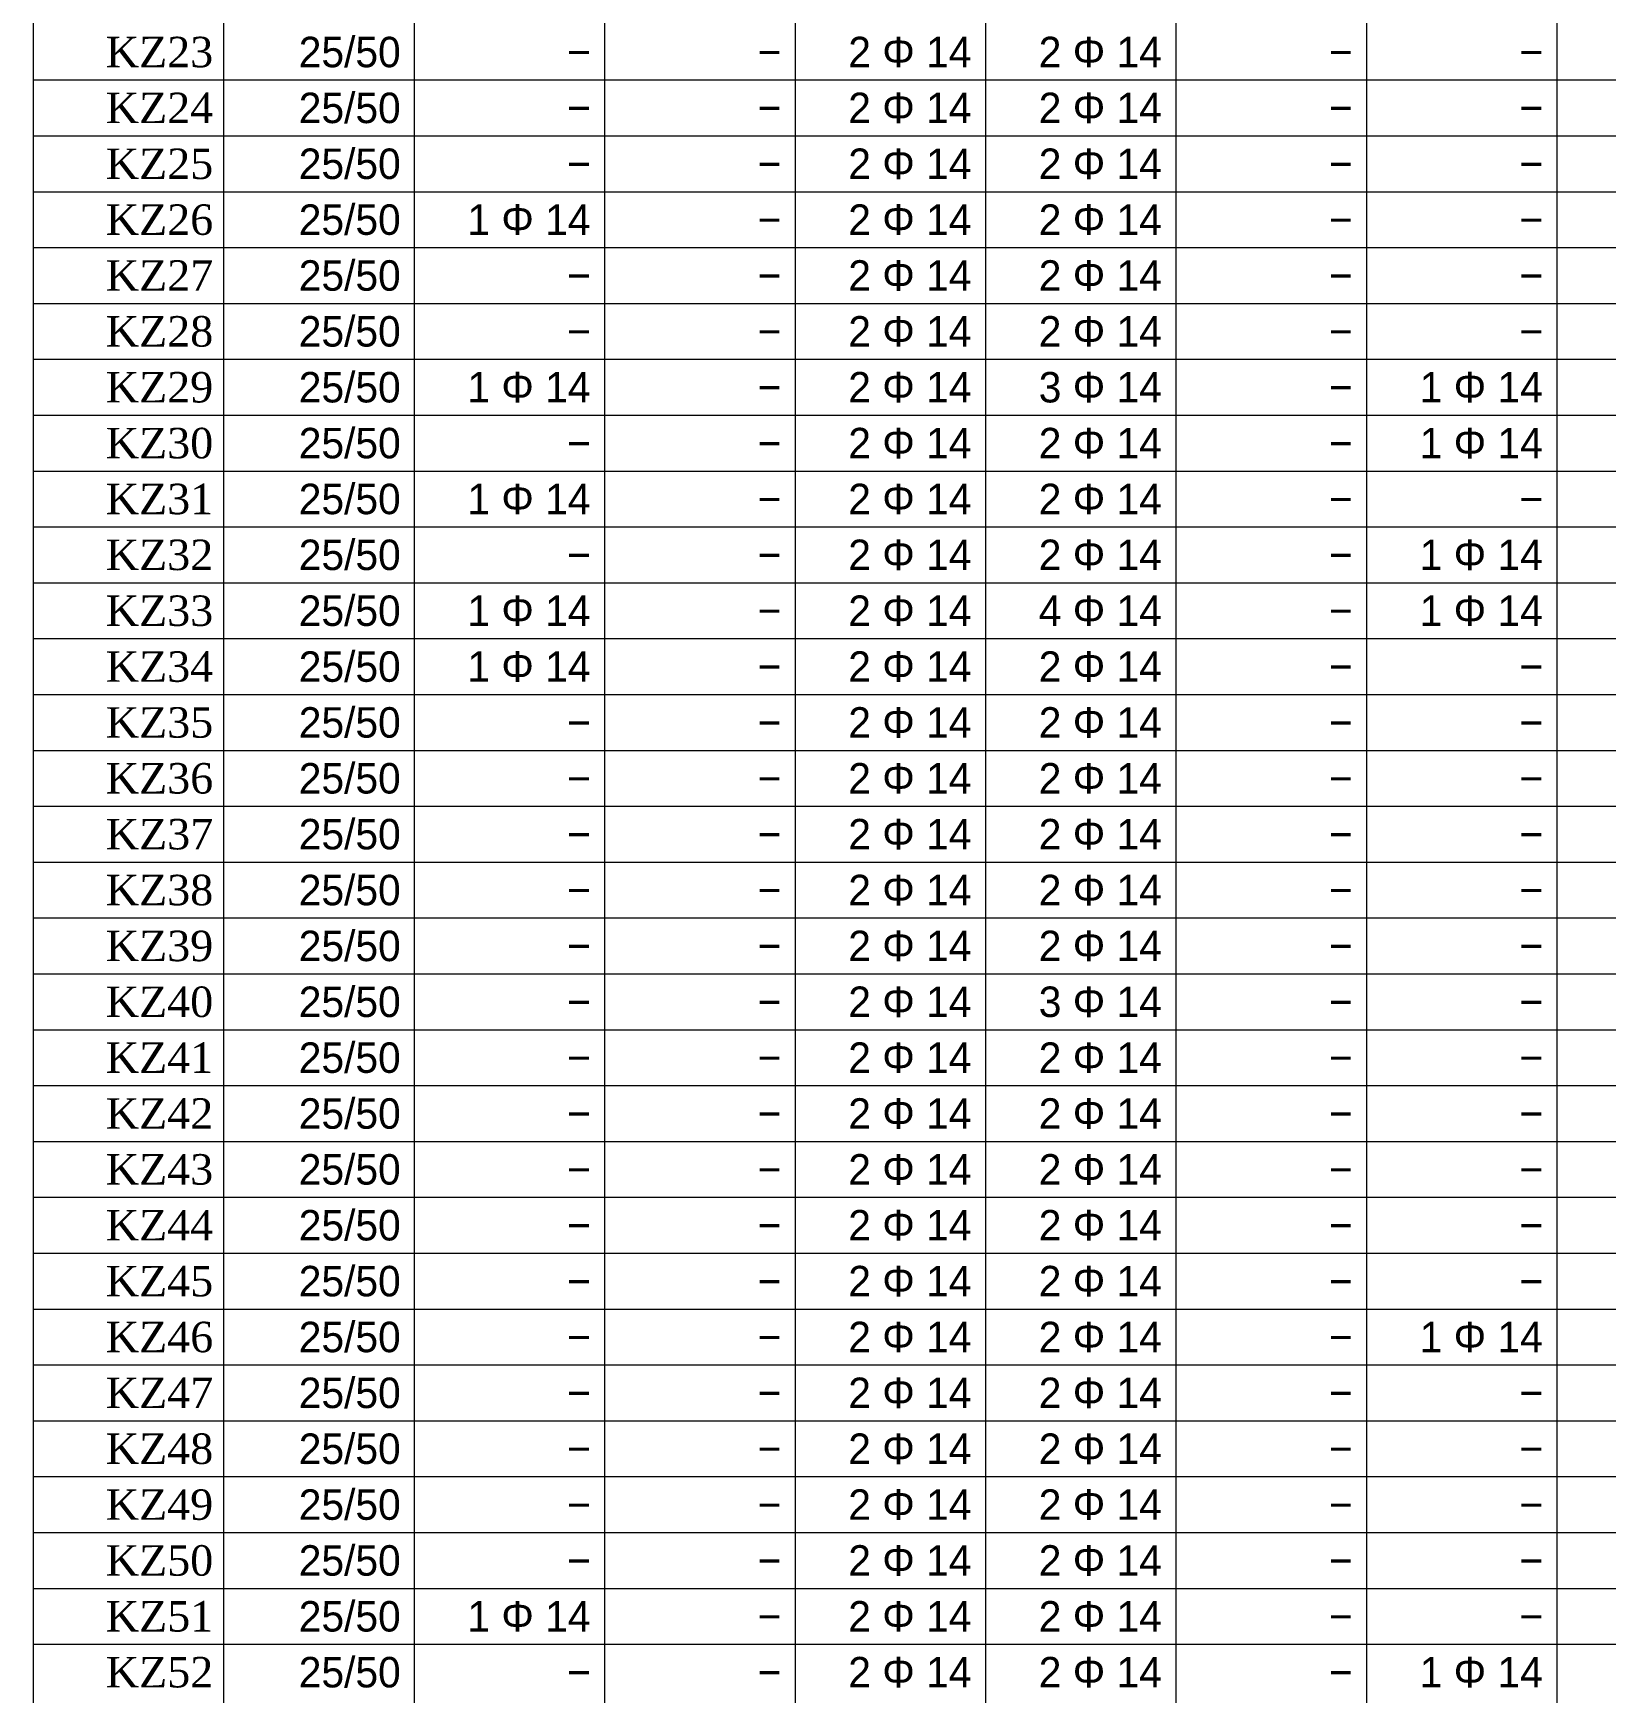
# Model space of a CAD drawing. Header units: millimetres. Extents: x 2232 to 85269, y -3593 to 5869.
# Drawn here: x 30474 to 31031, y -2782 to -2194 of the extents above; entities that cross this region are included whole.
import ezdxf

# ---------------------------------------------------------------- set-up
doc = ezdxf.new("R2010")
doc.units = ezdxf.units.MM
doc.layers.add('Donatı Metraj Tablosu', color=7, linetype='Continuous')
doc.layers.add('Standart', color=7, linetype='Continuous')
doc.styles.add('symbol_1_18', font='symbol.ttf', dxfattribs={"height": 0.2})
doc.styles.add('times new roman_1_18', font='times.ttf', dxfattribs={"height": 0.2})

# ---------------------------------------------------------------- blocks, each defined once
blk = doc.blocks.new('IDE212Entity7341')
at = {"layer": 'Donatı Metraj Tablosu', "color": 1, "linetype": 'Continuous', "lineweight": 5}
for points in [[(28798, 774.4), (28798, 0)], [(28828, 774.4), (28828, 0)], [(28858, 774.4), (28858, 0)], [(28888, 774.4), (28888, 0)], [(28918, 774.4), (28918, 0)], [(28948, 774.4), (28948, 0)], [(28978, 774.4), (28978, 0)], [(29008, 774.4), (29008, 0)], [(29038, 774.4), (29038, 0)], [(28798, 563.2), (29138, 563.2)], [(28798, 554.4), (29138, 554.4)], [(28798, 545.6), (29138, 545.6)], [(28798, 536.8), (29138, 536.8)], [(28798, 528), (29138, 528)], [(28798, 519.2), (29138, 519.2)], [(28798, 510.4), (29138, 510.4)], [(28798, 501.6), (29138, 501.6)], [(28798, 492.8), (29138, 492.8)], [(28798, 484), (29138, 484)], [(28798, 475.2), (29138, 475.2)], [(28798, 466.4), (29138, 466.4)], [(28798, 457.6), (29138, 457.6)], [(28798, 448.8), (29138, 448.8)], [(28798, 440), (29138, 440)], [(28798, 431.2), (29138, 431.2)], [(28798, 422.4), (29138, 422.4)], [(28798, 413.6), (29138, 413.6)], [(28798, 404.8), (29138, 404.8)], [(28798, 396), (29138, 396)], [(28798, 387.2), (29138, 387.2)], [(28798, 378.4), (29138, 378.4)], [(28798, 369.6), (29138, 369.6)], [(28798, 360.8), (29138, 360.8)], [(28798, 352), (29138, 352)], [(28798, 343.2), (29138, 343.2)], [(28798, 334.4), (29138, 334.4)], [(28798, 325.6), (29138, 325.6)], [(28798, 316.8), (29138, 316.8)]]:
    blk.add_lwpolyline(points, dxfattribs=at)
for s, style, p in [('KZ23', 'times new roman_1_18', (28809.44, 565.2)), ('25/50', 'symbol_1_18', (28839.83, 565.2)), ('2 F 14', 'symbol_1_18', (28926.39, 565.2)), ('2 F 14', 'symbol_1_18', (28956.39, 565.2)), ('-', 'symbol_1_18', (28882.1, 565.2)), ('-', 'symbol_1_18', (28912.1, 565.2)), ('-', 'symbol_1_18', (29002.1, 565.2)), ('-', 'symbol_1_18', (29032.1, 565.2)), ('KZ24', 'times new roman_1_18', (28809.44, 556.4)), ('25/50', 'symbol_1_18', (28839.83, 556.4)), ('2 F 14', 'symbol_1_18', (28926.39, 556.4)), ('2 F 14', 'symbol_1_18', (28956.39, 556.4)), ('-', 'symbol_1_18', (28882.1, 556.4)), ('-', 'symbol_1_18', (28912.1, 556.4)), ('-', 'symbol_1_18', (29002.1, 556.4)), ('-', 'symbol_1_18', (29032.1, 556.4)), ('KZ25', 'times new roman_1_18', (28809.44, 547.6)), ('25/50', 'symbol_1_18', (28839.83, 547.6)), ('2 F 14', 'symbol_1_18', (28926.39, 547.6)), ('2 F 14', 'symbol_1_18', (28956.39, 547.6)), ('-', 'symbol_1_18', (28882.1, 547.6)), ('-', 'symbol_1_18', (28912.1, 547.6)), ('-', 'symbol_1_18', (29002.1, 547.6)), ('-', 'symbol_1_18', (29032.1, 547.6)), ('25/50', 'symbol_1_18', (28839.83, 538.8)), ('KZ26', 'times new roman_1_18', (28809.44, 538.8)), ('1 F 14', 'symbol_1_18', (28866.39, 538.8)), ('-', 'symbol_1_18', (28912.1, 538.8)), ('2 F 14', 'symbol_1_18', (28926.39, 538.8)), ('2 F 14', 'symbol_1_18', (28956.39, 538.8)), ('-', 'symbol_1_18', (29002.1, 538.8)), ('-', 'symbol_1_18', (29032.1, 538.8)), ('KZ27', 'times new roman_1_18', (28809.44, 530)), ('25/50', 'symbol_1_18', (28839.83, 530)), ('2 F 14', 'symbol_1_18', (28926.39, 530)), ('2 F 14', 'symbol_1_18', (28956.39, 530)), ('-', 'symbol_1_18', (28882.1, 530)), ('-', 'symbol_1_18', (28912.1, 530)), ('-', 'symbol_1_18', (29002.1, 530)), ('-', 'symbol_1_18', (29032.1, 530)), ('KZ28', 'times new roman_1_18', (28809.44, 521.2)), ('25/50', 'symbol_1_18', (28839.83, 521.2)), ('2 F 14', 'symbol_1_18', (28926.39, 521.2)), ('2 F 14', 'symbol_1_18', (28956.39, 521.2)), ('-', 'symbol_1_18', (28882.1, 521.2)), ('-', 'symbol_1_18', (28912.1, 521.2)), ('-', 'symbol_1_18', (29002.1, 521.2)), ('-', 'symbol_1_18', (29032.1, 521.2)), ('KZ29', 'times new roman_1_18', (28809.44, 512.4)), ('25/50', 'symbol_1_18', (28839.83, 512.4)), ('1 F 14', 'symbol_1_18', (28866.39, 512.4)), ('2 F 14', 'symbol_1_18', (28926.39, 512.4)), ('3 F 14', 'symbol_1_18', (28956.39, 512.4)), ('1 F 14', 'symbol_1_18', (29016.39, 512.4)), ('-', 'symbol_1_18', (28912.1, 512.4)), ('-', 'symbol_1_18', (29002.1, 512.4)), ('KZ30', 'times new roman_1_18', (28809.44, 503.6)), ('25/50', 'symbol_1_18', (28839.83, 503.6)), ('2 F 14', 'symbol_1_18', (28926.39, 503.6)), ('2 F 14', 'symbol_1_18', (28956.39, 503.6)), ('1 F 14', 'symbol_1_18', (29016.39, 503.6)), ('-', 'symbol_1_18', (28882.1, 503.6)), ('-', 'symbol_1_18', (28912.1, 503.6)), ('-', 'symbol_1_18', (29002.1, 503.6)), ('KZ31', 'times new roman_1_18', (28809.44, 494.8)), ('25/50', 'symbol_1_18', (28839.83, 494.8)), ('1 F 14', 'symbol_1_18', (28866.39, 494.8)), ('2 F 14', 'symbol_1_18', (28926.39, 494.8)), ('2 F 14', 'symbol_1_18', (28956.39, 494.8)), ('-', 'symbol_1_18', (28912.1, 494.8)), ('-', 'symbol_1_18', (29002.1, 494.8)), ('-', 'symbol_1_18', (29032.1, 494.8)), ('KZ32', 'times new roman_1_18', (28809.44, 486)), ('25/50', 'symbol_1_18', (28839.83, 486)), ('2 F 14', 'symbol_1_18', (28926.39, 486)), ('2 F 14', 'symbol_1_18', (28956.39, 486)), ('1 F 14', 'symbol_1_18', (29016.39, 486)), ('-', 'symbol_1_18', (28882.1, 486)), ('-', 'symbol_1_18', (28912.1, 486)), ('-', 'symbol_1_18', (29002.1, 486)), ('KZ33', 'times new roman_1_18', (28809.44, 477.2)), ('25/50', 'symbol_1_18', (28839.83, 477.2)), ('1 F 14', 'symbol_1_18', (28866.39, 477.2)), ('2 F 14', 'symbol_1_18', (28926.39, 477.2)), ('4 F 14', 'symbol_1_18', (28956.39, 477.2)), ('1 F 14', 'symbol_1_18', (29016.39, 477.2)), ('-', 'symbol_1_18', (28912.1, 477.2)), ('-', 'symbol_1_18', (29002.1, 477.2)), ('KZ34', 'times new roman_1_18', (28809.44, 468.4)), ('25/50', 'symbol_1_18', (28839.83, 468.4)), ('1 F 14', 'symbol_1_18', (28866.39, 468.4)), ('2 F 14', 'symbol_1_18', (28926.39, 468.4)), ('2 F 14', 'symbol_1_18', (28956.39, 468.4)), ('-', 'symbol_1_18', (28912.1, 468.4)), ('-', 'symbol_1_18', (29002.1, 468.4)), ('-', 'symbol_1_18', (29032.1, 468.4)), ('KZ35', 'times new roman_1_18', (28809.44, 459.6)), ('25/50', 'symbol_1_18', (28839.83, 459.6)), ('2 F 14', 'symbol_1_18', (28926.39, 459.6)), ('2 F 14', 'symbol_1_18', (28956.39, 459.6)), ('-', 'symbol_1_18', (28882.1, 459.6)), ('-', 'symbol_1_18', (28912.1, 459.6)), ('-', 'symbol_1_18', (29002.1, 459.6)), ('-', 'symbol_1_18', (29032.1, 459.6)), ('KZ36', 'times new roman_1_18', (28809.44, 450.8)), ('25/50', 'symbol_1_18', (28839.83, 450.8)), ('2 F 14', 'symbol_1_18', (28926.39, 450.8)), ('2 F 14', 'symbol_1_18', (28956.39, 450.8)), ('-', 'symbol_1_18', (28882.1, 450.8)), ('-', 'symbol_1_18', (28912.1, 450.8)), ('-', 'symbol_1_18', (29002.1, 450.8)), ('-', 'symbol_1_18', (29032.1, 450.8)), ('25/50', 'symbol_1_18', (28839.83, 442)), ('KZ37', 'times new roman_1_18', (28809.44, 442)), ('-', 'symbol_1_18', (28882.1, 442)), ('-', 'symbol_1_18', (28912.1, 442)), ('2 F 14', 'symbol_1_18', (28926.39, 442)), ('2 F 14', 'symbol_1_18', (28956.39, 442)), ('-', 'symbol_1_18', (29002.1, 442)), ('-', 'symbol_1_18', (29032.1, 442)), ('KZ38', 'times new roman_1_18', (28809.44, 433.2)), ('25/50', 'symbol_1_18', (28839.83, 433.2)), ('2 F 14', 'symbol_1_18', (28926.39, 433.2)), ('2 F 14', 'symbol_1_18', (28956.39, 433.2)), ('-', 'symbol_1_18', (28882.1, 433.2)), ('-', 'symbol_1_18', (28912.1, 433.2)), ('-', 'symbol_1_18', (29002.1, 433.2)), ('-', 'symbol_1_18', (29032.1, 433.2)), ('KZ39', 'times new roman_1_18', (28809.44, 424.4)), ('25/50', 'symbol_1_18', (28839.83, 424.4)), ('2 F 14', 'symbol_1_18', (28926.39, 424.4)), ('2 F 14', 'symbol_1_18', (28956.39, 424.4)), ('-', 'symbol_1_18', (28882.1, 424.4)), ('-', 'symbol_1_18', (28912.1, 424.4)), ('-', 'symbol_1_18', (29002.1, 424.4)), ('-', 'symbol_1_18', (29032.1, 424.4)), ('KZ40', 'times new roman_1_18', (28809.44, 415.6)), ('25/50', 'symbol_1_18', (28839.83, 415.6)), ('2 F 14', 'symbol_1_18', (28926.39, 415.6)), ('3 F 14', 'symbol_1_18', (28956.39, 415.6)), ('-', 'symbol_1_18', (28882.1, 415.6)), ('-', 'symbol_1_18', (28912.1, 415.6)), ('-', 'symbol_1_18', (29002.1, 415.6)), ('-', 'symbol_1_18', (29032.1, 415.6)), ('KZ41', 'times new roman_1_18', (28809.44, 406.8)), ('25/50', 'symbol_1_18', (28839.83, 406.8)), ('2 F 14', 'symbol_1_18', (28926.39, 406.8)), ('2 F 14', 'symbol_1_18', (28956.39, 406.8)), ('-', 'symbol_1_18', (28882.1, 406.8)), ('-', 'symbol_1_18', (28912.1, 406.8)), ('-', 'symbol_1_18', (29002.1, 406.8)), ('-', 'symbol_1_18', (29032.1, 406.8)), ('KZ42', 'times new roman_1_18', (28809.44, 398)), ('25/50', 'symbol_1_18', (28839.83, 398)), ('2 F 14', 'symbol_1_18', (28926.39, 398)), ('2 F 14', 'symbol_1_18', (28956.39, 398)), ('-', 'symbol_1_18', (28882.1, 398)), ('-', 'symbol_1_18', (28912.1, 398)), ('-', 'symbol_1_18', (29002.1, 398)), ('-', 'symbol_1_18', (29032.1, 398)), ('KZ43', 'times new roman_1_18', (28809.44, 389.2)), ('25/50', 'symbol_1_18', (28839.83, 389.2)), ('2 F 14', 'symbol_1_18', (28926.39, 389.2)), ('2 F 14', 'symbol_1_18', (28956.39, 389.2)), ('-', 'symbol_1_18', (28882.1, 389.2)), ('-', 'symbol_1_18', (28912.1, 389.2)), ('-', 'symbol_1_18', (29002.1, 389.2)), ('-', 'symbol_1_18', (29032.1, 389.2)), ('KZ44', 'times new roman_1_18', (28809.44, 380.4)), ('25/50', 'symbol_1_18', (28839.83, 380.4)), ('2 F 14', 'symbol_1_18', (28926.39, 380.4)), ('2 F 14', 'symbol_1_18', (28956.39, 380.4)), ('-', 'symbol_1_18', (28882.1, 380.4)), ('-', 'symbol_1_18', (28912.1, 380.4)), ('-', 'symbol_1_18', (29002.1, 380.4)), ('-', 'symbol_1_18', (29032.1, 380.4)), ('25/50', 'symbol_1_18', (28839.83, 371.6)), ('2 F 14', 'symbol_1_18', (28926.39, 371.6)), ('2 F 14', 'symbol_1_18', (28956.39, 371.6)), ('KZ45', 'times new roman_1_18', (28809.44, 371.6)), ('-', 'symbol_1_18', (28882.1, 371.6)), ('-', 'symbol_1_18', (28912.1, 371.6)), ('-', 'symbol_1_18', (29002.1, 371.6)), ('-', 'symbol_1_18', (29032.1, 371.6)), ('KZ46', 'times new roman_1_18', (28809.44, 362.8)), ('25/50', 'symbol_1_18', (28839.83, 362.8)), ('2 F 14', 'symbol_1_18', (28926.39, 362.8)), ('2 F 14', 'symbol_1_18', (28956.39, 362.8)), ('1 F 14', 'symbol_1_18', (29016.39, 362.8)), ('-', 'symbol_1_18', (28882.1, 362.8)), ('-', 'symbol_1_18', (28912.1, 362.8)), ('-', 'symbol_1_18', (29002.1, 362.8)), ('KZ47', 'times new roman_1_18', (28809.44, 354)), ('25/50', 'symbol_1_18', (28839.83, 354)), ('2 F 14', 'symbol_1_18', (28926.39, 354)), ('2 F 14', 'symbol_1_18', (28956.39, 354)), ('-', 'symbol_1_18', (28882.1, 354)), ('-', 'symbol_1_18', (28912.1, 354)), ('-', 'symbol_1_18', (29002.1, 354)), ('-', 'symbol_1_18', (29032.1, 354)), ('KZ48', 'times new roman_1_18', (28809.44, 345.2)), ('25/50', 'symbol_1_18', (28839.83, 345.2)), ('-', 'symbol_1_18', (28882.1, 345.2)), ('-', 'symbol_1_18', (28912.1, 345.2)), ('2 F 14', 'symbol_1_18', (28926.39, 345.2)), ('2 F 14', 'symbol_1_18', (28956.39, 345.2)), ('-', 'symbol_1_18', (29002.1, 345.2)), ('-', 'symbol_1_18', (29032.1, 345.2)), ('KZ49', 'times new roman_1_18', (28809.44, 336.4)), ('25/50', 'symbol_1_18', (28839.83, 336.4)), ('2 F 14', 'symbol_1_18', (28926.39, 336.4)), ('2 F 14', 'symbol_1_18', (28956.39, 336.4)), ('-', 'symbol_1_18', (28882.1, 336.4)), ('-', 'symbol_1_18', (28912.1, 336.4)), ('-', 'symbol_1_18', (29002.1, 336.4)), ('-', 'symbol_1_18', (29032.1, 336.4)), ('KZ50', 'times new roman_1_18', (28809.44, 327.6)), ('25/50', 'symbol_1_18', (28839.83, 327.6)), ('2 F 14', 'symbol_1_18', (28926.39, 327.6)), ('2 F 14', 'symbol_1_18', (28956.39, 327.6)), ('-', 'symbol_1_18', (28882.1, 327.6)), ('-', 'symbol_1_18', (28912.1, 327.6)), ('-', 'symbol_1_18', (29002.1, 327.6)), ('-', 'symbol_1_18', (29032.1, 327.6)), ('KZ51', 'times new roman_1_18', (28809.44, 318.8)), ('25/50', 'symbol_1_18', (28839.83, 318.8)), ('1 F 14', 'symbol_1_18', (28866.39, 318.8)), ('2 F 14', 'symbol_1_18', (28926.39, 318.8)), ('2 F 14', 'symbol_1_18', (28956.39, 318.8)), ('-', 'symbol_1_18', (28912.1, 318.8)), ('-', 'symbol_1_18', (29002.1, 318.8)), ('-', 'symbol_1_18', (29032.1, 318.8)), ('KZ52', 'times new roman_1_18', (28809.44, 310)), ('25/50', 'symbol_1_18', (28839.83, 310)), ('2 F 14', 'symbol_1_18', (28926.39, 310)), ('2 F 14', 'symbol_1_18', (28956.39, 310)), ('1 F 14', 'symbol_1_18', (29016.39, 310)), ('-', 'symbol_1_18', (28882.1, 310)), ('-', 'symbol_1_18', (28912.1, 310)), ('-', 'symbol_1_18', (29002.1, 310))]:
    blk.add_text(s, height=4.8, dxfattribs=dict(at, style=style)).set_placement(p)

msp = doc.modelspace()

# ---------------------------------------------------------------- block references
at = {"layer": 'Standart', "xscale": 2.25, "yscale": 2.25, "zscale": 2.25}
msp.add_blockref('IDE212Entity7341', (-34321.45, -3477.75), dxfattribs=at)

doc.saveas('drawing.dxf')
